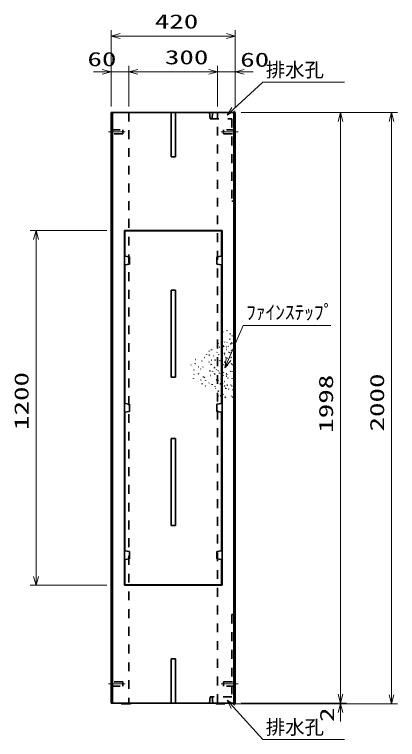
# Model space of a CAD drawing. Units: millimetres on the paper. Extents: x 15 to 1218, y 8 to 859.
# Drawn here: x 1065.7 to 1130.5, y 559.7 to 682.4 of the extents above; entities that cross this region are included whole.
import ezdxf
from ezdxf.enums import TextEntityAlignment as Align

# ---------------------------------------------------------------- set-up
doc = ezdxf.new("R2010")
doc.units = ezdxf.units.MM
doc.linetypes.add('USER2', pattern=[18.5, 12, -1.5, 3.5, -1.5])
doc.linetypes.add('USER3', pattern=[3, 1.5, -1.5])
for name, color, linetype, lineweight in [('D-BMK（構造物基準線）', 2, 'USER2', 18), ('D-STR-DIM（寸法）', 7, 'Continuous', 13), ('D-STR-HTXT（WS-旗）', 7, 'Continuous', 13), ('D-STR-HTXT（旗上げ）', 7, 'Continuous', 13), ('D-STR（構造物）', 1, 'Continuous', 35)]:
    doc.layers.add(name, color=color, linetype=linetype, lineweight=lineweight)
doc.styles.add('ＭＳ ゴシック', font='')
doc.styles.get('ＭＳ ゴシック').set_extended_font_data('MS Gothic')

# ---------------------------------------------------------------- blocks, each defined once
blk = doc.blocks.new('_Open30')
at = {"color": 7, "linetype": 'Continuous', "lineweight": 13}
for p, q in [((-1, 0.2679), (0, 0)), ((0, 0), (-1, -0.2679)), ((0, 0), (-1, 0))]:
    blk.add_line(p, q, dxfattribs=at)

msp = doc.modelspace()

# ---------------------------------------------------------------- linework, layer by layer
at = {"layer": 'D-BMK（構造物基準線）'}
for p, q in [((1081.585, 662.543), (1084.434, 662.543)), ((1100.66, 662.543), (1103.509, 662.543)), ((1081.585, 569.143), (1084.434, 569.143)), ((1103.509, 569.143), (1100.66, 569.143))]:
    msp.add_line(p, q, dxfattribs=at)
at = {"layer": 'D-STR-DIM（寸法）'}
for p, q in [((1082.047, 673.689), (1082.047, 679.739)), ((1103.047, 673.719), (1103.047, 679.739)), ((1083.547, 678.739), (1101.547, 678.739)), ((1082.047, 666.793), (1082.047, 673.689)), ((1085.047, 666.793), (1085.047, 673.689)), ((1085.047, 666.844), (1085.047, 673.689)), ((1100.047, 666.793), (1100.047, 673.689)), ((1100.047, 666.793), (1100.047, 673.689)), ((1103.047, 666.762), (1103.047, 673.689)), ((1080.547, 672.689), (1079.047, 672.689)), ((1082.047, 672.689), (1085.047, 672.689)), ((1086.547, 672.689), (1098.547, 672.689)), ((1086.547, 672.689), (1088.047, 672.689)), ((1098.547, 672.689), (1097.047, 672.689)), ((1100.047, 672.689), (1103.047, 672.689)), ((1104.547, 672.689), (1106.047, 672.689)), ((1104.047, 665.793), (1121.836, 665.793)), ((1120.399, 665.793), (1130.476, 665.793)), ((1120.836, 567.393), (1120.836, 664.293)), ((1129.476, 567.293), (1129.476, 664.293)), ((1081.297, 645.843), (1068.333, 645.843)), ((1069.333, 587.343), (1069.333, 644.343)), ((1081.297, 585.843), (1068.333, 585.843)), ((1120.836, 567.393), (1120.836, 568.893)), ((1102.797, 565.793), (1121.836, 565.793)), ((1104.047, 565.893), (1121.836, 565.893)), ((1104.047, 565.893), (1121.836, 565.893)), ((1119.399, 565.793), (1130.476, 565.793)), ((1120.836, 565.893), (1120.836, 565.793)), ((1120.836, 564.293), (1120.836, 562.793))]:
    msp.add_line(p, q, dxfattribs=at)
at = {"layer": 'D-STR-HTXT（WS-旗）'}
for points in [[(1121.501, 670.939), (1107.713, 670.939), (1102.755, 666.35)], [(1121.501, 559.744), (1107.713, 559.744), (1102.665, 565.276)]]:
    msp.add_lwpolyline(points, dxfattribs=at)
at = {"layer": 'D-STR-HTXT（旗上げ）'}
msp.add_lwpolyline([(1119.22, 629.751), (1104.39, 629.751), (1101.891, 624.001)], dxfattribs=at)
at = {"layer": 'D-STR（構造物）'}
for p, q in [((1103.047, 665.793), (1082.047, 665.793)), ((1082.047, 665.793), (1082.047, 565.893)), ((1082.297, 565.893), (1082.297, 665.793)), ((1092.172, 665.793), (1092.172, 658.293)), ((1092.922, 658.293), (1092.922, 665.793)), ((1102.797, 665.793), (1102.797, 565.893)), ((1103.047, 565.893), (1103.047, 665.793)), ((1092.172, 658.293), (1092.922, 658.293)), ((1100.797, 645.843), (1084.297, 645.843)), ((1084.297, 645.843), (1084.297, 585.843)), ((1084.372, 641.518), (1084.372, 645.768)), ((1084.372, 645.768), (1100.722, 645.768)), ((1100.722, 645.768), (1100.722, 641.518)), ((1100.797, 645.843), (1100.797, 585.843)), ((1085.172, 641.393), (1084.372, 641.518)), ((1085.172, 640.143), (1085.172, 641.393)), ((1100.722, 641.518), (1099.922, 641.393)), ((1099.922, 641.393), (1099.922, 640.143)), ((1084.372, 640.018), (1085.172, 640.143)), ((1084.372, 616.593), (1084.372, 640.018)), ((1099.922, 640.143), (1100.722, 640.018)), ((1100.722, 640.018), (1100.722, 616.593)), ((1092.172, 635.768), (1092.172, 621.018)), ((1092.922, 635.768), (1092.172, 635.768)), ((1092.922, 635.768), (1092.922, 621.018)), ((1100.929, 628.695), (1101.002, 628.676)), ((1101.555, 628.87), (1101.612, 628.919)), ((1101.612, 628.919), (1101.66, 628.861)), ((1102.13, 628.364), (1102.205, 628.364)), ((1102.478, 627.98), (1102.531, 628.033)), ((1102.531, 628.033), (1102.584, 627.98)), ((1100.161, 626.704), (1100.155, 626.779)), ((1100.815, 627.841), (1100.868, 627.788)), ((1100.908, 627.118), (1100.843, 627.08)), ((1100.868, 627.788), (1100.921, 627.841)), ((1101.295, 626.968), (1101.221, 626.981)), ((1101.634, 626.897), (1101.66, 626.967)), ((1102.114, 627.432), (1102.042, 627.412)), ((1102.095, 627.504), (1102.114, 627.432)), ((1102.231, 626.595), (1102.244, 626.668)), ((1102.244, 626.668), (1102.318, 626.655)), ((1102.426, 626.795), (1102.487, 626.838)), ((1102.487, 626.838), (1102.53, 626.776)), ((1098.616, 625.45), (1098.563, 625.503)), ((1098.616, 625.45), (1098.669, 625.503)), ((1099.032, 625.627), (1098.994, 625.692)), ((1100.449, 626.106), (1100.379, 626.132)), ((1100.862, 625.99), (1100.894, 625.923)), ((1101.079, 626.295), (1101.017, 626.252)), ((1101.079, 626.295), (1101.122, 626.234)), ((1101.512, 626.118), (1101.574, 626.161)), ((1101.621, 625.691), (1101.546, 625.698)), ((1101.574, 626.161), (1101.617, 626.1)), ((1101.843, 626.221), (1101.911, 626.253)), ((1102.358, 625.543), (1102.396, 625.608)), ((1102.396, 625.608), (1102.461, 625.57)), ((1097.834, 624.36), (1097.909, 624.366)), ((1098.143, 624.867), (1098.163, 624.939)), ((1098.591, 624.743), (1098.656, 624.78)), ((1099.408, 624.629), (1099.382, 624.559)), ((1099.997, 625.247), (1099.939, 625.199)), ((1100.182, 624.911), (1100.243, 624.868)), ((1100.243, 624.868), (1100.2, 624.807)), ((1100.825, 624.511), (1100.899, 624.504)), ((1101.189, 624.882), (1101.264, 624.882)), ((1101.208, 625.052), (1101.195, 625.126)), ((1101.433, 624.36), (1101.361, 624.341)), ((1101.596, 624.323), (1101.657, 624.28)), ((1101.657, 624.28), (1101.614, 624.218)), ((1101.965, 625.275), (1101.917, 625.332)), ((1102.076, 625.217), (1102.014, 625.174)), ((1102.119, 625.156), (1102.076, 625.217)), ((1102.277, 624.367), (1102.35, 624.38)), ((1102.367, 625.165), (1102.293, 625.178)), ((1102.35, 624.38), (1102.364, 624.307)), ((1102.354, 625.091), (1102.367, 625.165)), ((1095.55, 623.123), (1095.531, 623.05)), ((1096.233, 623.346), (1096.176, 623.298)), ((1096.282, 623.289), (1096.233, 623.346)), ((1096.391, 624.036), (1096.316, 624.042)), ((1097.355, 623.745), (1097.362, 623.82)), ((1098.61, 623.653), (1098.641, 623.585)), ((1098.884, 623.156), (1098.942, 623.204)), ((1098.942, 623.204), (1098.99, 623.146)), ((1099.099, 623.893), (1099.024, 623.9)), ((1099.658, 623.915), (1099.59, 623.883)), ((1099.658, 623.915), (1099.627, 623.983)), ((1100.346, 623.81), (1100.298, 623.867)), ((1100.598, 623.771), (1100.533, 623.733)), ((1100.561, 623.835), (1100.598, 623.771)), ((1101.039, 623.163), (1101.001, 623.098)), ((1101.203, 623.544), (1101.275, 623.564)), ((1101.275, 623.564), (1101.256, 623.636)), ((1101.716, 622.997), (1101.655, 622.954)), ((1101.716, 622.997), (1101.759, 622.935)), ((1102.406, 623.312), (1102.333, 623.299)), ((1102.419, 623.239), (1102.406, 623.312)), ((1102.649, 623.142), (1102.587, 623.185)), ((1102.606, 623.08), (1102.649, 623.142)), ((1096.003, 622.247), (1096.078, 622.247)), ((1096.826, 622.792), (1096.751, 622.792)), ((1097.205, 622.407), (1097.152, 622.46)), ((1097.574, 622.709), (1097.605, 622.777)), ((1098.711, 622.104), (1098.711, 622.029)), ((1098.786, 622.104), (1098.711, 622.104)), ((1099.179, 621.977), (1099.16, 622.049)), ((1099.46, 622.649), (1099.535, 622.649)), ((1099.535, 622.649), (1099.535, 622.574)), ((1099.861, 622.318), (1099.808, 622.265)), ((1100.14, 622.082), (1100.082, 622.034)), ((1100.14, 622.082), (1100.188, 622.025)), ((1101.029, 621.754), (1101.087, 621.802)), ((1101.087, 621.802), (1101.039, 621.86)), ((1101.462, 622.807), (1101.449, 622.733)), ((1102.157, 622.01), (1102.218, 622.053)), ((1102.218, 622.053), (1102.261, 621.991)), ((1102.51, 622), (1102.497, 621.926)), ((1092.172, 621.018), (1092.922, 621.018)), ((1095.967, 620.891), (1095.948, 620.819)), ((1096.107, 621.529), (1096.049, 621.481)), ((1096.771, 621.541), (1096.836, 621.578)), ((1096.836, 621.578), (1096.799, 621.643)), ((1097.212, 620.581), (1097.187, 620.511)), ((1097.666, 621.046), (1097.647, 621.118)), ((1097.85, 620.958), (1097.785, 620.92)), ((1097.85, 620.958), (1097.888, 620.893)), ((1097.974, 620.489), (1098.027, 620.542)), ((1098.848, 621.334), (1098.918, 621.308)), ((1099.562, 621.585), (1099.494, 621.553)), ((1099.594, 621.517), (1099.562, 621.585)), ((1099.892, 620.567), (1099.824, 620.536)), ((1099.924, 620.499), (1099.892, 620.567)), ((1100.325, 621.747), (1100.386, 621.704)), ((1100.386, 621.704), (1100.343, 621.642)), ((1100.665, 620.668), (1100.593, 620.648)), ((1100.72, 621.116), (1100.645, 621.116)), ((1100.646, 620.74), (1100.665, 620.668)), ((1101.042, 621.339), (1100.967, 621.346)), ((1101.576, 621.195), (1101.503, 621.176)), ((1101.596, 621.569), (1101.523, 621.588)), ((1101.595, 621.123), (1101.576, 621.195)), ((1101.577, 621.496), (1101.596, 621.569)), ((1101.762, 620.838), (1101.819, 620.886)), ((1101.819, 620.886), (1101.771, 620.943)), ((1102.515, 620.803), (1102.509, 620.729)), ((1097.431, 619.935), (1097.463, 619.867)), ((1097.954, 619.51), (1098.012, 619.559)), ((1098.012, 619.559), (1098.06, 619.501)), ((1098.591, 619.997), (1098.61, 620.069)), ((1099.111, 619.835), (1099.117, 619.76)), ((1099.636, 619.463), (1099.636, 619.388)), ((1100.17, 620.465), (1100.145, 620.395)), ((1100.513, 619.915), (1100.44, 619.935)), ((1100.493, 619.843), (1100.513, 619.915)), ((1100.933, 619.967), (1100.88, 620.02)), ((1100.88, 619.914), (1100.933, 619.967)), ((1101.25, 619.514), (1101.182, 619.546)), ((1101.19, 620.293), (1101.265, 620.293)), ((1101.702, 619.685), (1101.63, 619.704)), ((1101.702, 619.685), (1101.683, 619.612)), ((1102.286, 619.683), (1102.293, 619.757)), ((1102.483, 619.53), (1102.434, 619.587)), ((1099.752, 619.17), (1099.699, 619.117)), ((1100.182, 618.639), (1100.107, 618.639)), ((1100.182, 618.714), (1100.182, 618.639)), ((1100.736, 619.232), (1100.679, 619.184)), ((1100.736, 619.232), (1100.688, 619.29)), ((1100.826, 619.157), (1100.826, 619.232)), ((1100.986, 618.136), (1101.04, 618.083)), ((1101.357, 619.156), (1101.432, 619.15)), ((1101.432, 619.15), (1101.425, 619.075)), ((1101.926, 619.002), (1101.868, 618.954)), ((1101.877, 619.059), (1101.926, 619.002)), ((1102.615, 618.845), (1102.621, 618.919)), ((1100.166, 617.86), (1100.135, 617.792)), ((1100.531, 617.877), (1100.478, 617.93)), ((1100.478, 617.824), (1100.531, 617.877)), ((1101.288, 617.662), (1101.356, 617.63)), ((1101.356, 617.63), (1101.324, 617.562)), ((1102.393, 617.799), (1102.399, 617.873)), ((1102.531, 617.598), (1102.589, 617.646)), ((1102.589, 617.646), (1102.541, 617.703)), ((1085.172, 616.468), (1084.372, 616.593)), ((1085.172, 615.218), (1085.172, 616.468)), ((1100.722, 616.593), (1099.922, 616.468)), ((1099.922, 616.468), (1099.922, 615.218)), ((1084.372, 615.093), (1085.172, 615.218)), ((1084.372, 591.668), (1084.372, 615.093)), ((1099.922, 615.218), (1100.722, 615.093)), ((1100.722, 615.093), (1100.722, 591.668)), ((1092.922, 610.668), (1092.172, 610.668)), ((1092.172, 610.668), (1092.172, 595.918)), ((1092.922, 610.668), (1092.922, 595.918)), ((1092.172, 595.918), (1092.922, 595.918)), ((1085.172, 591.543), (1084.372, 591.668)), ((1085.172, 590.293), (1085.172, 591.543)), ((1100.722, 591.668), (1099.922, 591.543)), ((1099.922, 591.543), (1099.922, 590.293)), ((1084.372, 590.168), (1085.172, 590.293)), ((1084.372, 585.918), (1084.372, 590.168)), ((1099.922, 590.293), (1100.722, 590.168)), ((1100.722, 590.168), (1100.722, 585.918)), ((1084.297, 585.843), (1100.797, 585.843)), ((1100.722, 585.918), (1084.372, 585.918)), ((1092.172, 573.393), (1092.172, 565.893)), ((1092.172, 573.393), (1092.922, 573.393)), ((1092.922, 573.393), (1092.922, 565.893)), ((1082.047, 565.893), (1103.047, 565.893)), ((1083.797, 565.793), (1083.697, 565.893)), ((1085.297, 565.793), (1083.797, 565.793)), ((1085.297, 565.793), (1085.397, 565.893)), ((1099.797, 565.793), (1099.697, 565.893)), ((1101.297, 565.793), (1099.797, 565.793)), ((1101.297, 565.793), (1101.397, 565.893))]:
    msp.add_line(p, q, dxfattribs=at)
at = {"layer": 'D-STR（構造物）', "linetype": 'USER3'}
for p, q in [((1085.047, 665.793), (1085.047, 565.893)), ((1098.688, 665.793), (1098.769, 664.743)), ((1098.769, 664.743), (1102.465, 664.743)), ((1099.209, 665.793), (1099.135, 664.743)), ((1100.047, 565.893), (1100.047, 665.793)), ((1102.465, 664.743), (1102.465, 650.793)), ((1082.047, 662.893), (1084.047, 662.893)), ((1084.047, 662.893), (1084.047, 662.193)), ((1103.047, 662.893), (1101.047, 662.893)), ((1101.047, 662.893), (1101.047, 662.193)), ((1084.047, 662.193), (1082.047, 662.193)), ((1101.047, 662.193), (1103.047, 662.193)), ((1102.465, 650.793), (1103.04, 650.793)), ((1102.472, 580.893), (1102.472, 566.943)), ((1102.472, 580.893), (1103.047, 580.893)), ((1084.047, 569.493), (1082.047, 569.493)), ((1084.047, 568.793), (1084.047, 569.493)), ((1101.047, 569.493), (1103.047, 569.493)), ((1101.047, 568.793), (1101.047, 569.493)), ((1082.047, 568.793), (1084.047, 568.793)), ((1103.047, 568.793), (1101.047, 568.793)), ((1098.776, 566.943), (1098.695, 565.893)), ((1102.472, 566.943), (1098.776, 566.943)), ((1099.216, 565.893), (1099.142, 566.943))]:
    msp.add_line(p, q, dxfattribs=at)

# ---------------------------------------------------------------- block references
at = {"layer": 'D-STR-DIM（寸法）', "xscale": 1.5, "yscale": 1.5}
for p, rotation in [((1082.047, 678.739), 180), ((1085.047, 672.689), 180), ((1085.047, 672.689), 180), ((1103.047, 672.689), 180), ((1120.836, 665.793), 90), ((1129.476, 665.793), 90), ((1069.333, 645.843), 90), ((1069.333, 585.843), 270), ((1120.836, 565.893), 270), ((1120.836, 565.893), 270), ((1129.476, 565.793), 270), ((1120.836, 565.793), 90)]:
    msp.add_blockref('_Open30', p, dxfattribs=dict(at, rotation=rotation))
for p in [(1103.047, 678.739), (1082.047, 672.689), (1100.047, 672.689), (1100.047, 672.689)]:
    msp.add_blockref('_Open30', p, dxfattribs=at)
at = {"layer": 'D-STR-HTXT（WS-旗）', "xscale": 1.5, "yscale": 1.5}
for p, rotation in [((1101.654, 665.331), 222.78711), ((1101.654, 566.385), 132.37661)]:
    msp.add_blockref('_Open30', p, dxfattribs=dict(at, rotation=rotation))
at = {"layer": 'D-STR-HTXT（旗上げ）', "xscale": 1.5, "yscale": 1.5, "rotation": 246.50838}
msp.add_blockref('_Open30', (1101.293, 622.625), dxfattribs=at)

# ---------------------------------------------------------------- texts
at = {"layer": 'D-STR-DIM（寸法）', "style": 'ＭＳ ゴシック', "width": 1.5}
for s, p in [('420', (1089.422, 679.277)), ('60', (1078.033, 672.907)), ('300', (1091.13, 673.227)), ('60', (1103.867, 672.813))]:
    msp.add_text(s, height=2.405, dxfattribs=at).set_placement(p, align=Align.BOTTOM_LEFT)
for s, p in [('1200', (1068.796, 612.093)), ('1998', (1120.298, 611.634)), ('2000', (1128.938, 611.834)), ('2', (1120.474, 562.704))]:
    msp.add_text(s, height=2.405, rotation=90, dxfattribs=at).set_placement(p, align=Align.BOTTOM_LEFT)
at = {"layer": 'D-STR-HTXT（WS-旗）', "style": 'ＭＳ ゴシック'}
for p in [(1108.193, 671.091), (1108.193, 559.896)]:
    msp.add_text('排水孔', height=2.405, dxfattribs=at).set_placement(p, align=Align.BOTTOM_LEFT)
at = {"layer": 'D-STR-HTXT（旗上げ）', "style": 'ＭＳ ゴシック'}
msp.add_text('ﾌｧｲﾝｽﾃｯﾌﾟ', height=2.405, dxfattribs=at).set_placement((1104.869, 630.075), align=Align.BOTTOM_LEFT)

doc.saveas('drawing.dxf')
